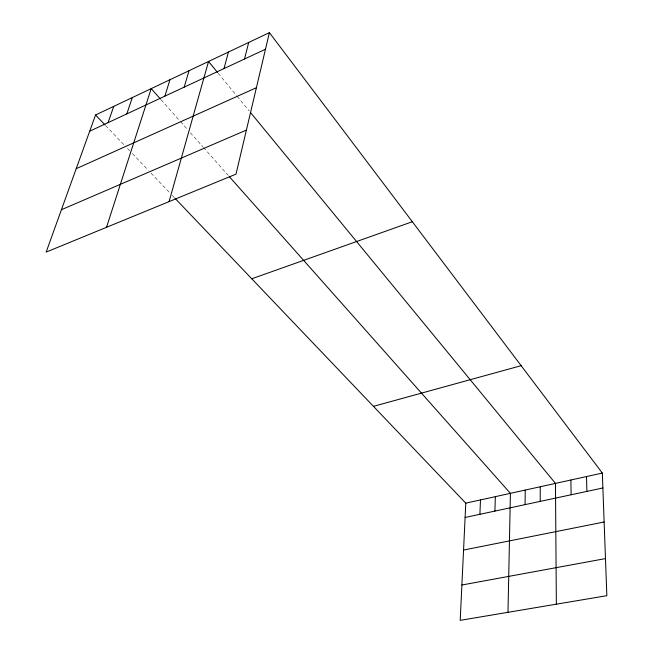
<?xml version="1.0" encoding="UTF-8"?>
<svg xmlns="http://www.w3.org/2000/svg" width="653" height="653" viewBox="0 0 653 653"><rect width="100%" height="100%" fill="white"/><g stroke="black" fill="none" stroke-linecap="round" stroke-linejoin="round"><path stroke-width="0.49" stroke-dasharray="3.27 2.45" d="M105.688 125.629L124.119 144.95M127.547 148.541L129.637 150.737M132.428 153.659L148.304 170.311M151.014 173.151L169.543 192.578M172.31 195.476L174.327 197.59M161.144 99.819L179.853 120.895M180.522 121.654L187.746 129.792M190.358 132.73L202.822 146.778M203.483 147.521L228.232 175.404M218.216 73.258L236.557 95.558M237.178 96.318L249.209 110.953"/><path stroke-width="0.98" d="M540.219 501.39L540.251 486.763M525.069 504.63L525.232 490.068M507.985 612.318L510.409 493.341L229.538 176.881M494.917 511.087L495.341 496.664M479.914 514.295L480.469 499.937M174.996 198.292L465.793 503.169L460.21 620.35L606.841 595.691L602.335 473.074L269.395 32.65L95.542 114.993L46.159 252.099L236.002 174.139L269.395 32.65M244.532 58.999L248.695 42.453M224.003 68.573L228.411 52.06M169.086 201.614L208.536 61.48L217.571 72.467M184.187 87.143L189.043 70.704M164.874 96.146L169.943 79.756M106.512 227.309L151.21 88.628L160.483 99.068M126.821 113.9L132.29 97.591M108.08 122.642L113.736 106.382M89.706 131.204L265.485 49.228M76.205 168.694L256.4 87.714M61.423 209.719L246.401 130.086M251.78 278.79L412.329 221.726M373.443 406.354L521.151 365.68M465.793 503.169L602.335 473.074M465.116 517.462L602.882 487.971M463.565 550.055L604.131 522M461.9 585.006L605.478 558.593M95.542 114.993L105.011 124.919M250.474 112.496L555.466 483.408L556.356 604.18M586.5 476.568L586.9 491.399M570.877 480.012L571.13 494.77"/></g></svg>
